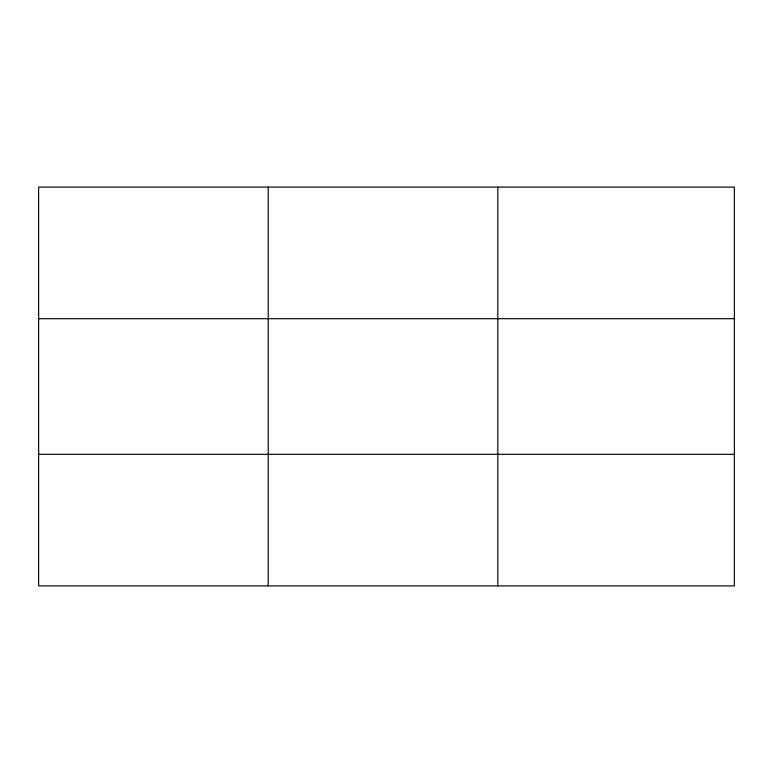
<?xml version="1.0" encoding="UTF-8"?>
<svg xmlns="http://www.w3.org/2000/svg" width="773" height="773" viewBox="0 0 773 773"><rect width="100%" height="100%" fill="white"/><g stroke="black" fill="none" stroke-linecap="round" stroke-linejoin="round"><path stroke-width="1.16" d="M268.231 187.095L268.231 585.905M497.812 187.095L497.812 585.905M734.35 454.302L734.35 585.905L38.65 585.905L38.65 187.095L734.35 187.095L734.35 454.302L38.65 454.302M38.65 318.698L734.35 318.698"/></g></svg>
